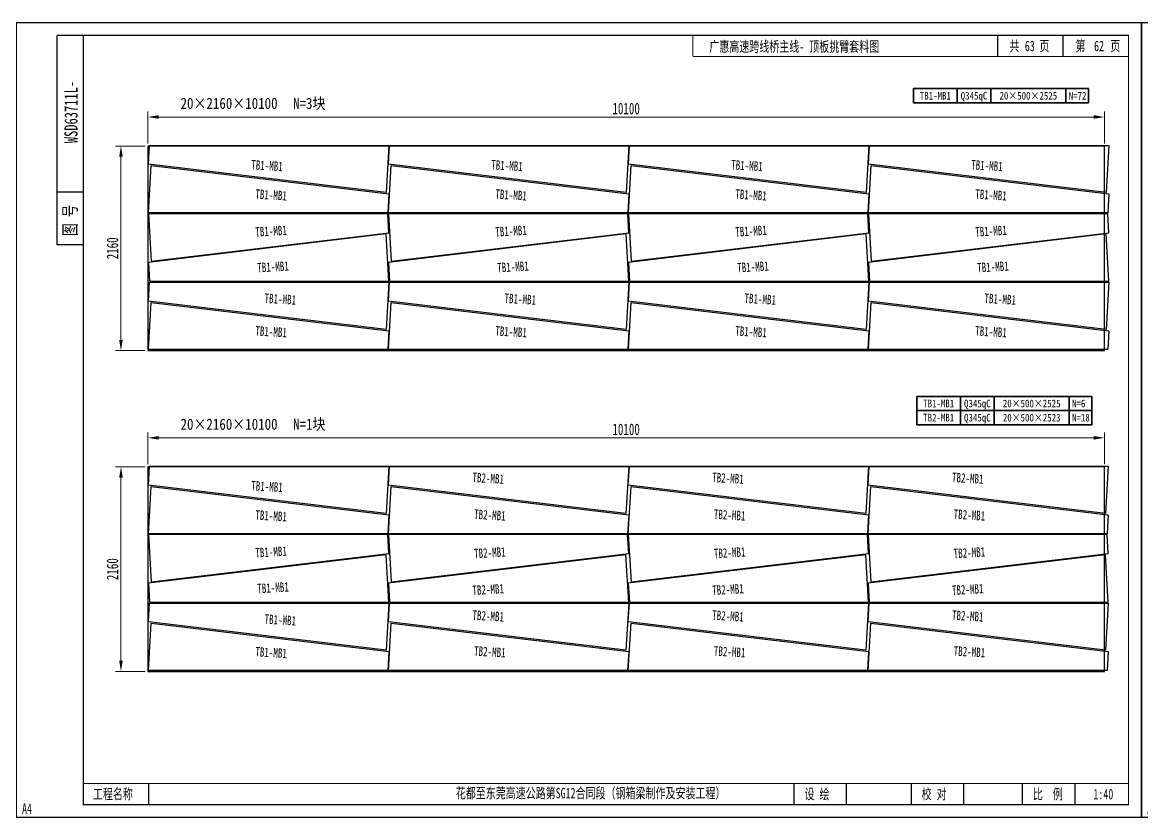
# Model space of a CAD drawing. Extents: x 1629247 to 2251351, y -601856 to -65897.
# Drawn here: x 2115018 to 2126836, y -217180 to -208780 of the extents above; entities that cross this region are included whole.
import ezdxf
from ezdxf.enums import TextEntityAlignment as Align

# ---------------------------------------------------------------- set-up
doc = ezdxf.new("R2010")
doc.units = 0
doc.header["$LTSCALE"] = 2
doc.header["$MEASUREMENT"] = 0
doc.header["$PDMODE"] = 35
doc.header["$PDSIZE"] = 50
doc.layers.get('0').update_dxf_attribs({"linetype": 'CONTINUOUS'})
doc.layers.get('Defpoints').update_dxf_attribs({"linetype": 'CONTINUOUS'})
doc.layers.add('1图框轮廓', color=7, linetype='CONTINUOUS', lineweight=35)
doc.layers.add('A3', color=7, linetype='CONTINUOUS')
doc.styles.add('仿宋', font='仿宋_GB2312_1.ttf', dxfattribs={"width": 0.7})
doc.dimstyles.new('标准标注样式-45', dxfattribs={"dimscale": 45, "dimtxt": 2.7, "dimasz": 2.5, "dimexe": 1.25, "dimexo": 0.625, "dimtad": 1, "dimdec": 0, "dimdsep": 46, "dimtxsty": '仿宋', "dimcen": 2.5, "dimclrd": 3, "dimclre": 3, "dimclrt": 4, "dimazin": 0, "dimtfac": 1, "dimtdec": 0, "dimtmove": 0, "dimatfit": 3, "dimfxl": 1.25, "dimlwd": 13, "dimlwe": 13, "dimarcsym": 0})

# ---------------------------------------------------------------- blocks, each defined once
blk = doc.blocks.new('tukuangA4-')
at = {"layer": 'A3'}
for p, q in [((537, 7565), (537, 10327)), ((882, 10327), (537, 10327)), ((12951, 10051), (12951, 10327)), ((13814, 10051), (13814, 10327)), ((882, 8256), (537, 8256)), ((882, 7565), (537, 7565)), ((1745, 173), (1745, 449)), ((10266, 173), (10266, 449)), ((10957, 173), (10957, 449)), ((11811, 173), (11811, 449)), ((12502, 173), (12502, 449)), ((13280, 173), (13280, 449)), ((13971, 173), (13971, 449))]:
    blk.add_line(p, q, dxfattribs=at)
blk.add_lwpolyline([(14850, 10500), (14850, 0), (0, 0), (0, 10500)], close=True, dxfattribs=at)
for points, const_width in [([(882, 10327), (14677, 10327), (14677, 173), (882, 173), (882, 10327)], 17.3), ([(8927, 10051), (8927, 10327)], 13.8), ([(8927, 10051), (14677, 10051)], 13.8), ([(882, 449), (14677, 449)], 13.8)]:
    blk.add_lwpolyline(points, dxfattribs=dict(at, const_width=const_width))
at = {"layer": 'A3', "color": 7, "linetype": 'Continuous', "style": '仿宋', "width": 0.7}
for s, p in [('共    页', (13106, 10120)), ('第     页', (13977, 10120)), ('工程名称', (1009, 242)), ('花都至东莞高速公路第SG12合同段（钢箱梁制作及安装工程）', (5798, 255)), ('设 绘', (10401, 242)), ('校 对', (11946, 242)), ('比  例', (13415, 242))]:
    blk.add_text(s, height=138.1, dxfattribs=at).set_placement(p)
blk.add_text('WSD63711L-', height=172.6, rotation=90, dxfattribs=at).set_placement((806, 9316), align=Align.CENTER)
blk.add_text('图 号', height=172.6, rotation=90, dxfattribs=at).set_placement((793, 7681))
blk.add_text('A4', height=138.1, dxfattribs=at).set_placement((139, 50), align=Align.CENTER)
blk = doc.blocks.new('*D1129')
at = {"color": 3, "lineweight": 13, "ltscale": 3}
for p, q in [((2116315, -210087), (2116003, -210087)), ((2116315, -212247), (2116003, -212247))]:
    blk.add_line(p, q, dxfattribs=at)
at = {"color": 3, "linetype": 'ByBlock', "lineweight": 13, "ltscale": 3}
blk.add_line((2116059, -210200), (2116059, -212135), dxfattribs=at)
at = {"color": 3, "ltscale": 3}
for points in [[(2116040, -210200), (2116078, -210200), (2116059, -210087)], [(2116040, -212135), (2116078, -212135), (2116059, -212247)]]:
    blk.add_solid(points, dxfattribs=at)
at = {"layer": 'Defpoints', "color": 0, "ltscale": 3}
for p in [(2116343, -210087), (2116059, -212247), (2116343, -212247)]:
    blk.add_point(p, dxfattribs=at)
at = {"color": 4, "ltscale": 3, "insert": (2115970, -211167), "char_height": 121.5, "attachment_point": 5, "rotation": 90, "style": '仿宋'}
blk.add_mtext('2160', dxfattribs=at)
blk = doc.blocks.new('*D1130')
at = {"color": 3, "lineweight": 13, "ltscale": 3}
for p, q in [((2116343, -210059), (2116343, -209723)), ((2126443, -210059), (2126443, -209723))]:
    blk.add_line(p, q, dxfattribs=at)
at = {"color": 3, "linetype": 'ByBlock', "lineweight": 13, "ltscale": 3}
blk.add_line((2116456, -209780), (2126331, -209780), dxfattribs=at)
at = {"color": 3, "ltscale": 3}
for points in [[(2116456, -209761), (2116456, -209798), (2116343, -209780)], [(2126331, -209761), (2126331, -209798), (2126443, -209780)]]:
    blk.add_solid(points, dxfattribs=at)
at = {"layer": 'Defpoints', "color": 0, "ltscale": 3}
for p in [(2126443, -209780), (2116343, -210087), (2126443, -210087)]:
    blk.add_point(p, dxfattribs=at)
at = {"color": 4, "ltscale": 3, "insert": (2121393, -209691), "char_height": 121.5, "attachment_point": 5, "style": '仿宋'}
blk.add_mtext('10100', dxfattribs=at)
blk = doc.blocks.new('*D1131')
at = {"color": 3, "lineweight": 13, "ltscale": 3}
for p, q in [((2116315, -213476), (2116003, -213476)), ((2116315, -215636), (2116003, -215636))]:
    blk.add_line(p, q, dxfattribs=at)
at = {"color": 3, "linetype": 'ByBlock', "lineweight": 13, "ltscale": 3}
blk.add_line((2116059, -213589), (2116059, -215524), dxfattribs=at)
at = {"color": 3, "ltscale": 3}
for points in [[(2116040, -213589), (2116078, -213589), (2116059, -213476)], [(2116040, -215524), (2116078, -215524), (2116059, -215636)]]:
    blk.add_solid(points, dxfattribs=at)
at = {"layer": 'Defpoints', "color": 0, "ltscale": 3}
for p in [(2116343, -213476), (2116059, -215636), (2116343, -215636)]:
    blk.add_point(p, dxfattribs=at)
at = {"color": 4, "ltscale": 3, "insert": (2115970, -214556), "char_height": 121.5, "attachment_point": 5, "rotation": 90, "style": '仿宋'}
blk.add_mtext('2160', dxfattribs=at)
blk = doc.blocks.new('*D1132')
at = {"color": 3, "lineweight": 13, "ltscale": 3}
for p, q in [((2116343, -213448), (2116343, -213112)), ((2126443, -213448), (2126443, -213112))]:
    blk.add_line(p, q, dxfattribs=at)
at = {"color": 3, "linetype": 'ByBlock', "lineweight": 13, "ltscale": 3}
blk.add_line((2116456, -213169), (2126331, -213169), dxfattribs=at)
at = {"color": 3, "ltscale": 3}
for points in [[(2116456, -213150), (2116456, -213187), (2116343, -213169)], [(2126331, -213150), (2126331, -213187), (2126443, -213169)]]:
    blk.add_solid(points, dxfattribs=at)
at = {"layer": 'Defpoints', "color": 0, "ltscale": 3}
for p in [(2126443, -213169), (2116343, -213476), (2126443, -213476)]:
    blk.add_point(p, dxfattribs=at)
at = {"color": 4, "ltscale": 3, "insert": (2121393, -213080), "char_height": 121.5, "attachment_point": 5, "style": '仿宋'}
blk.add_mtext('10100', dxfattribs=at)

msp = doc.modelspace()

# ---------------------------------------------------------------- linework, layer by layer
at = {"color": 8, "ltscale": 3}
for points in [[(2116343, -212247), (2126443, -212247), (2126443, -210087), (2116343, -210087)], [(2116343, -215636.1), (2126443, -215636.1), (2126443, -213476.1), (2116343, -213476.1)]]:
    msp.add_lwpolyline(points, close=True, dxfattribs=at)
at = {"color": 1}
for points in [[(2118888.6, -210079.9), (2118858.9, -210579), (2116350, -210279.5), (2116361.9, -210079.9)], [(2121422.3, -210079.9), (2121392.6, -210579), (2118883.7, -210279.5), (2118895.6, -210079.9)], [(2123956, -210079.9), (2123926.3, -210579), (2121417.5, -210279.5), (2121429.3, -210079.9)], [(2126489.8, -210079.9), (2126460.1, -210579), (2123951.2, -210279.5), (2123963.1, -210079.9)], [(2116350, -210792.2), (2116379.7, -210293.1), (2118888.6, -210592.6), (2118876.7, -210792.2)], [(2118883.7, -210792.2), (2118913.4, -210293.1), (2121422.3, -210592.6), (2121410.4, -210792.2)], [(2121417.5, -210792.2), (2121447.1, -210293.1), (2123956, -210592.6), (2123944.2, -210792.2)], [(2123951.2, -210792.2), (2123980.9, -210293.1), (2126489.8, -210592.6), (2126477.9, -210792.2)], [(2116350, -210802.2), (2116379.7, -211301.4), (2118888.6, -211001.9), (2118876.7, -210802.2)], [(2118883.7, -210802.2), (2118913.4, -211301.4), (2121422.3, -211001.9), (2121410.4, -210802.2)], [(2121417.5, -210802.2), (2121447.1, -211301.4), (2123956, -211001.9), (2123944.2, -210802.2)], [(2123951.2, -210802.2), (2123980.9, -211301.4), (2126489.8, -211001.9), (2126477.9, -210802.2)], [(2118888.6, -211514.6), (2118858.9, -211015.5), (2116350, -211315), (2116361.9, -211514.6)], [(2121422.3, -211514.6), (2121392.6, -211015.5), (2118883.7, -211315), (2118895.6, -211514.6)], [(2123956, -211514.6), (2123926.3, -211015.5), (2121417.5, -211315), (2121429.3, -211514.6)], [(2126489.8, -211514.6), (2126460.1, -211015.5), (2123951.2, -211315), (2123963.1, -211514.6)], [(2118888.6, -211524.6), (2118858.9, -212023.7), (2116350, -211724.3), (2116361.9, -211524.6)], [(2121422.3, -211524.6), (2121392.6, -212023.7), (2118883.7, -211724.3), (2118895.6, -211524.6)], [(2123956, -211524.6), (2123926.3, -212023.7), (2121417.5, -211724.3), (2121429.3, -211524.6)], [(2126489.8, -211524.6), (2126460.1, -212023.7), (2123951.2, -211724.3), (2123963.1, -211524.6)], [(2116350, -212237), (2116379.7, -211737.9), (2118888.6, -212037.4), (2118876.7, -212237)], [(2118883.7, -212237), (2118913.4, -211737.9), (2121422.3, -212037.4), (2121410.4, -212237)], [(2121417.5, -212237), (2121447.1, -211737.9), (2123956, -212037.4), (2123944.2, -212237)], [(2123951.2, -212237), (2123980.9, -211737.9), (2126489.8, -212037.4), (2126477.9, -212237)], [(2118888.6, -213468.9), (2118858.9, -213968.1), (2116350, -213668.6), (2116361.9, -213468.9)], [(2121420.2, -213468.9), (2121390.5, -213968.1), (2118883.7, -213668.6), (2118895.6, -213468.9)], [(2123951.8, -213468.9), (2123922.1, -213968.1), (2121415.3, -213668.6), (2121427.2, -213468.9)], [(2126483.3, -213468.9), (2126453.6, -213968.1), (2123946.9, -213668.6), (2123958.8, -213468.9)], [(2116350, -214181.3), (2116379.7, -213682.2), (2118888.6, -213981.7), (2118876.7, -214181.3)], [(2118883.7, -214181.3), (2118913.4, -213682.2), (2121420.2, -213981.7), (2121408.3, -214181.3)], [(2121415.3, -214181.3), (2121445, -213682.2), (2123951.8, -213981.7), (2123939.9, -214181.3)], [(2123946.9, -214181.3), (2123976.6, -213682.2), (2126483.3, -213981.7), (2126471.5, -214181.3)], [(2116350, -214191.3), (2116379.7, -214690.4), (2118888.6, -214391), (2118876.7, -214191.3)], [(2118883.7, -214191.3), (2118913.4, -214690.4), (2121420.2, -214391), (2121408.3, -214191.3)], [(2121415.3, -214191.3), (2121445, -214690.4), (2123951.8, -214391), (2123939.9, -214191.3)], [(2123946.9, -214191.3), (2123976.6, -214690.4), (2126483.3, -214391), (2126471.5, -214191.3)], [(2118888.6, -214903.7), (2118858.9, -214404.6), (2116350, -214704.1), (2116361.9, -214903.7)], [(2121420.2, -214903.7), (2121390.5, -214404.6), (2118883.7, -214704.1), (2118895.6, -214903.7)], [(2123951.8, -214903.7), (2123922.1, -214404.6), (2121415.3, -214704.1), (2121427.2, -214903.7)], [(2126483.3, -214903.7), (2126453.6, -214404.6), (2123946.9, -214704.1), (2123958.8, -214903.7)], [(2118888.6, -214913.7), (2118858.9, -215412.8), (2116350, -215113.3), (2116361.9, -214913.7)], [(2121420.2, -214913.7), (2121390.5, -215412.8), (2118883.7, -215113.3), (2118895.6, -214913.7)], [(2123951.8, -214913.7), (2123922.1, -215412.8), (2121415.3, -215113.3), (2121427.2, -214913.7)], [(2126483.3, -214913.7), (2126453.6, -215412.8), (2123946.9, -215113.3), (2123958.8, -214913.7)], [(2116350, -215626.1), (2116379.7, -215127), (2118888.6, -215426.4), (2118876.7, -215626.1)], [(2118883.7, -215626.1), (2118913.4, -215127), (2121420.2, -215426.4), (2121408.3, -215626.1)], [(2121415.3, -215626.1), (2121445, -215127), (2123951.8, -215426.4), (2123939.9, -215626.1)], [(2123946.9, -215626.1), (2123976.6, -215127), (2126483.3, -215426.4), (2126471.5, -215626.1)]]:
    msp.add_lwpolyline(points, close=True, dxfattribs=at)
at = {"layer": '1图框轮廓', "color": 30, "ltscale": 3}
for p, q in [((2124887.8, -209630.1), (2124887.8, -209480.1)), ((2125244.3, -209630.1), (2125244.3, -209480.1)), ((2126034.3, -209630.1), (2126034.3, -209480.1)), ((2124923.2, -212880.7), (2124923.2, -212730.7)), ((2125279.7, -212880.7), (2125279.7, -212730.7)), ((2126069.7, -212880.7), (2126069.7, -212730.7)), ((2124923.2, -213030.7), (2124923.2, -212880.7)), ((2125279.7, -213030.7), (2125279.7, -212880.7)), ((2126069.7, -213030.7), (2126069.7, -212880.7))]:
    msp.add_line(p, q, dxfattribs=at)
for points in [[(2124427.8, -209480.1), (2126274.3, -209480.1), (2126274.3, -209630.1), (2124427.8, -209630.1)], [(2124463.2, -212730.7), (2126309.7, -212730.7), (2126309.7, -212880.7), (2124463.2, -212880.7)], [(2124463.2, -212880.7), (2126309.7, -212880.7), (2126309.7, -213030.7), (2124463.2, -213030.7)]]:
    msp.add_lwpolyline(points, close=True, dxfattribs=at)

# ---------------------------------------------------------------- block references
at = {"color": 8, "yscale": 0.7999999999883585, "zscale": 0.8}
for p, xscale in [((2114955.6, -217180.4), 0.8000000000465661), ((2126835.6, -217180.4), 0.8000000002793968)]:
    msp.add_blockref('tukuangA4-', p, dxfattribs=dict(at, xscale=xscale))

# ---------------------------------------------------------------- texts
at = {"color": 7, "style": '仿宋', "width": 0.85}
for s, p in [('TB1-MB1', (2124657.8, -209555.1)), ('Q345qC', (2125066, -209555.1)), ('20×500×2525', (2125639.3, -209555.1)), ('N=72 ', (2126182.7, -209555.1)), ('TB1-MB1', (2124693.2, -212805.7)), ('Q345qC', (2125101.4, -212805.7)), ('20×500×2525', (2125674.7, -212805.7)), ('N=6  ', (2126218.1, -212805.7)), ('TB2-MB1', (2124693.2, -212955.7)), ('Q345qC', (2125101.4, -212955.7)), ('20×500×2523', (2125674.7, -212955.7)), ('N=18 ', (2126218.1, -212955.7))]:
    msp.add_text(s, height=81, dxfattribs=at).set_placement(p, align=Align.MIDDLE_CENTER)
for s, height, p in [('20×2160×10100', 118.125, (2116688.1, -209694.7)), ('N=3块', 118.12, (2117876.2, -209694.7)), ('20×2160×10100', 118.125, (2116688.1, -213083.7)), ('N=1块', 118.12, (2117876.2, -213083.7))]:
    msp.add_text(s, height=height, dxfattribs=at).set_placement(p)
at = {"layer": 'A3', "color": 6, "linetype": 'Continuous', "style": '仿宋', "width": 0.7}
msp.add_text('广惠高速跨线桥主线- 顶板挑臂套料图', height=110.476, dxfattribs=at).set_placement((2122271.5, -209090.9))
at = {"layer": 'A3', "color": 1, "linetype": 'Continuous', "style": '仿宋', "width": 0.7}
for s, p in [('63', (2125602.6, -209084.7)), ('62', (2126333.3, -209084.7))]:
    msp.add_text(s, height=110.48, dxfattribs=at).set_placement(p)
at = {"layer": 'A3', "color": 6, "linetype": 'Continuous', "style": '仿宋', "width": 0.7}
for s, rotation, p in [('TB1-MB1', 356.59659, (2117432.3, -210333.2)), ('TB1-MB1', 356.59659, (2119966, -210333.2)), ('TB1-MB1', 356.59659, (2122499.7, -210333.2)), ('TB1-MB1', 356.59659, (2125033.4, -210333.2)), ('TB1-MB1', 356.59659, (2117475.4, -210643)), ('TB1-MB1', 356.59659, (2120009.1, -210643)), ('TB1-MB1', 356.59659, (2122542.8, -210643)), ('TB1-MB1', 356.59659, (2125076.6, -210643)), ('TB1-MB1', 3.40341, (2117480.9, -211044.3)), ('TB1-MB1', 3.40341, (2120014.6, -211044.3)), ('TB1-MB1', 3.40341, (2122548.4, -211044.3)), ('TB1-MB1', 3.40341, (2125082.1, -211044.3)), ('TB1-MB1', 3.40341, (2117501.1, -211422.2)), ('TB1-MB1', 3.40341, (2120034.8, -211422.2)), ('TB1-MB1', 3.40341, (2122568.5, -211422.2)), ('TB1-MB1', 3.40341, (2125102.3, -211422.2)), ('TB1-MB1', 356.59659, (2117572.4, -211743.1)), ('TB1-MB1', 356.59659, (2120106.1, -211743.1)), ('TB1-MB1', 356.59659, (2122639.8, -211743.1)), ('TB1-MB1', 356.59659, (2125173.5, -211743.1)), ('TB1-MB1', 356.59659, (2117475.4, -212087.7)), ('TB1-MB1', 356.59659, (2120009.1, -212087.7)), ('TB1-MB1', 356.59659, (2122542.8, -212087.7)), ('TB1-MB1', 356.59659, (2125076.6, -212087.7)), ('TB2-MB1', 356.5937, (2119767.4, -213635.5)), ('TB2-MB1', 356.5937, (2122299, -213635.5)), ('TB2-MB1', 356.5937, (2124830.6, -213635.5)), ('TB1-MB1', 356.59659, (2117432.3, -213722.3)), ('TB1-MB1', 356.59659, (2117475.4, -214032)), ('TB2-MB1', 356.5937, (2119785.1, -214023.9)), ('TB2-MB1', 356.5937, (2122316.7, -214023.9)), ('TB2-MB1', 356.5937, (2124848.3, -214023.9)), ('TB1-MB1', 3.40341, (2117480.9, -214433.4)), ('TB2-MB1', 3.4063, (2119790.6, -214441.5)), ('TB2-MB1', 3.4063, (2122322.2, -214441.5)), ('TB2-MB1', 3.4063, (2124853.8, -214441.5)), ('TB1-MB1', 3.40341, (2117501.1, -214811.3)), ('TB2-MB1', 3.4063, (2119772.9, -214829.9)), ('TB2-MB1', 3.4063, (2122304.5, -214829.9)), ('TB2-MB1', 3.4063, (2124836.1, -214829.9)), ('TB1-MB1', 356.59659, (2117572.4, -215132.2)), ('TB2-MB1', 356.5937, (2119767.4, -215090.3)), ('TB2-MB1', 356.5937, (2122299, -215090.3)), ('TB2-MB1', 356.5937, (2124830.6, -215090.3)), ('TB1-MB1', 356.59659, (2117475.4, -215476.8)), ('TB2-MB1', 356.5937, (2119785.1, -215468.7)), ('TB2-MB1', 356.5937, (2122316.7, -215468.7)), ('TB2-MB1', 356.5937, (2124848.3, -215468.7))]:
    msp.add_text(s, height=100, rotation=rotation, dxfattribs=at).set_placement(p)
at = {"layer": 'A3', "color": 7, "linetype": 'Continuous', "style": '仿宋', "width": 0.7}
msp.add_text('1:40', height=110.48, dxfattribs=at).set_placement((2126326.2, -216987.2))

# ---------------------------------------------------------------- dimensions: what is measured, and where the dimension line sits
at = {"color": 8, "ltscale": 3}
for base, p1, p2, picture, middle in [((2126443, -209779.7), (2116343, -210087), (2126443, -210087), '*D1130', (2121393, -209690.8)), ((2126443, -213168.7), (2116343, -213476.1), (2126443, -213476.1), '*D1132', (2121393, -213079.9))]:
    dim = msp.add_linear_dim(base=base, p1=p1, p2=p2, dimstyle='标准标注样式-45', dxfattribs=at)
    dim.commit()
    dim.dimension.update_dxf_attribs({"geometry": picture, "text_midpoint": middle})
for base, p1, p2, picture, middle in [((2116059.2, -212247), (2116343, -210087), (2116343, -212247), '*D1129', (2115970.3, -211167)), ((2116059.2, -215636.1), (2116343, -213476.1), (2116343, -215636.1), '*D1131', (2115970.3, -214556.1))]:
    dim = msp.add_linear_dim(base=base, p1=p1, p2=p2, angle=90, dimstyle='标准标注样式-45', dxfattribs=at)
    dim.commit()
    dim.dimension.update_dxf_attribs({"geometry": picture, "text_midpoint": middle})

doc.saveas('drawing.dxf')
